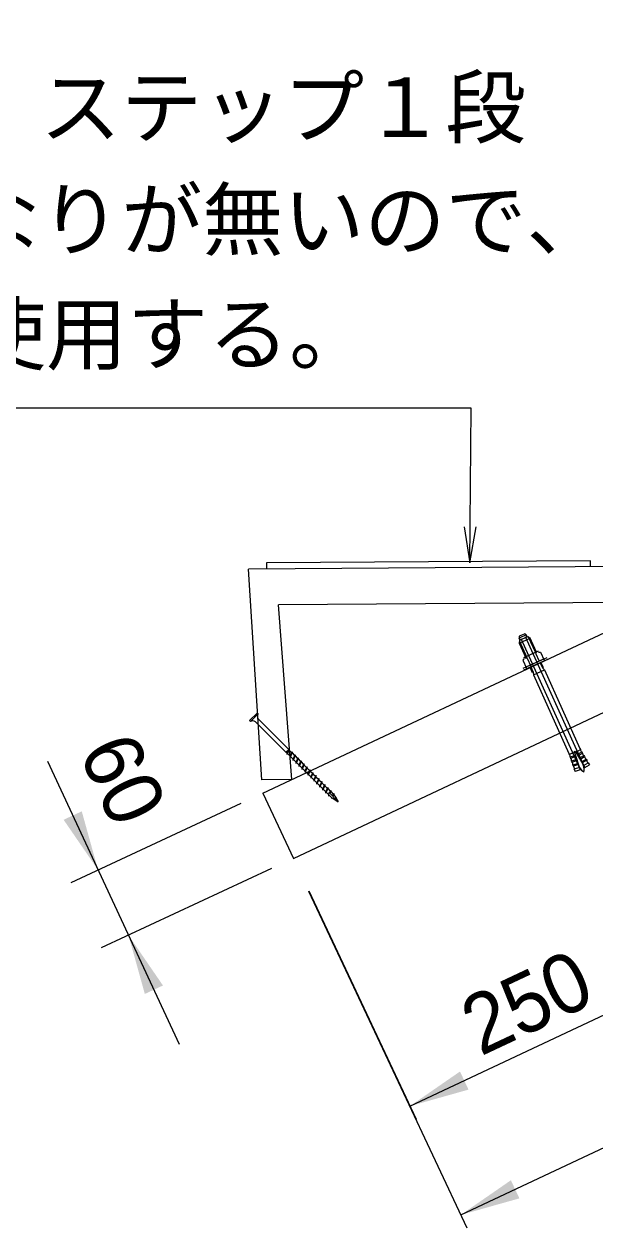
# Model space of a CAD drawing. Units: millimetres at full size, sheet at 1:20. Extents: x 200 to 8200, y 200 to 5740.
# Drawn here: x 968 to 1444, y 1017 to 2020 of the extents above; entities that cross this region are included whole.
import ezdxf
from ezdxf.enums import TextEntityAlignment as Align

# ---------------------------------------------------------------- set-up
doc = ezdxf.new("R2010")
doc.units = ezdxf.units.MM
doc.header["$LTSCALE"] = 20
for name, color, linetype, lineweight in [('コーススレッド', 7, 'Continuous', 18), ('ホールインアンカー', 7, 'Continuous', 18), ('寸法', 7, 'Continuous', 13), ('引出線', 7, 'Continuous', 13), ('文字', 7, 'Continuous', 13), ('角材', 7, 'Continuous', 18), ('階段本体', 7, 'Continuous', 18)]:
    doc.layers.add(name, color=color, linetype=linetype, lineweight=lineweight)
doc.styles.add('ＭＳ Ｐゴシック', font='')
doc.styles.get('ＭＳ Ｐゴシック').set_extended_font_data('MS PGothic')

# ---------------------------------------------------------------- blocks, each defined once
blk = doc.blocks.new('filled_arrow')
at = {"color": 0, "linetype": 'Continuous', "lineweight": -2}
blk.add_solid([(7.5, 1.25), (0, 0), (7.5, -1.25)], dxfattribs=at)
blk = doc.blocks.new('open_arrow')
at = {"color": 0, "linetype": 'Continuous', "lineweight": -2}
blk.add_lwpolyline([(7.5, 1.25), (0, 0), (7.5, -1.25)], dxfattribs=at)

msp = doc.modelspace()

# ---------------------------------------------------------------- linework, layer by layer
at = {"layer": 'コーススレッド'}
for p, q in [((1162.45, 1445.82), (1156.09, 1439.46)), ((1163.16, 1445.12), (1156.79, 1438.75)), ((1162.45, 1445.82), (1163.16, 1445.12)), ((1156.09, 1439.46), (1156.79, 1438.75)), ((1160.89, 1438.61), (1186.35, 1413.16)), ((1163.3, 1441.02), (1188.75, 1415.56)), ((1186.35, 1413.16), (1188.75, 1415.56)), ((1189.14, 1415.95), (1187.2, 1411.53)), ((1188.75, 1415.56), (1187.33, 1412.46)), ((1189.01, 1415.02), (1187.71, 1412.08)), ((1189.14, 1415.95), (1188.75, 1415.56)), ((1189.14, 1415.95), (1189.01, 1415.02)), ((1189.01, 1415.02), (1191.1, 1412.93)), ((1186.35, 1413.16), (1186.63, 1413.16)), ((1186.63, 1413.16), (1187.33, 1412.46)), ((1187.33, 1412.46), (1187.2, 1411.53)), ((1187.2, 1411.53), (1187.94, 1411.85)), ((1187.71, 1412.08), (1189.81, 1409.98)), ((1191.62, 1413.47), (1189.67, 1409.05)), ((1189.81, 1409.98), (1189.67, 1409.05)), ((1189.67, 1409.05), (1190.41, 1409.38)), ((1191.1, 1412.93), (1189.81, 1409.98)), ((1191.48, 1412.55), (1190.19, 1409.6)), ((1190.19, 1409.6), (1192.28, 1407.51)), ((1190.88, 1413.15), (1191.62, 1413.47)), ((1191.62, 1413.47), (1191.48, 1412.55)), ((1191.48, 1412.55), (1193.58, 1410.45)), ((1194.09, 1411), (1192.15, 1406.58)), ((1192.28, 1407.51), (1192.15, 1406.58)), ((1192.15, 1406.58), (1192.88, 1406.9)), ((1193.58, 1410.45), (1192.28, 1407.51)), ((1193.96, 1410.07), (1192.66, 1407.13)), ((1192.66, 1407.13), (1194.76, 1405.03)), ((1193.36, 1410.67), (1194.09, 1411)), ((1194.09, 1411), (1193.96, 1410.07)), ((1193.96, 1410.07), (1196.05, 1407.98)), ((1196.57, 1408.52), (1194.62, 1404.1)), ((1194.76, 1405.03), (1194.62, 1404.1)), ((1194.62, 1404.1), (1195.36, 1404.43)), ((1196.05, 1407.98), (1194.76, 1405.03)), ((1196.43, 1407.6), (1195.14, 1404.65)), ((1195.14, 1404.65), (1197.23, 1402.56)), ((1195.83, 1408.2), (1196.57, 1408.52)), ((1196.57, 1408.52), (1196.43, 1407.6)), ((1196.43, 1407.6), (1198.53, 1405.5)), ((1199.04, 1406.05), (1197.1, 1401.63)), ((1198.53, 1405.5), (1197.23, 1402.56)), ((1198.91, 1405.12), (1197.61, 1402.18)), ((1198.31, 1405.72), (1199.04, 1406.05)), ((1199.04, 1406.05), (1198.91, 1405.12)), ((1198.91, 1405.12), (1201, 1403.03)), ((1197.23, 1402.56), (1197.1, 1401.63)), ((1197.1, 1401.63), (1197.83, 1401.95)), ((1197.61, 1402.18), (1199.71, 1400.08)), ((1201.52, 1403.57), (1199.57, 1399.15)), ((1199.71, 1400.08), (1199.57, 1399.15)), ((1199.57, 1399.15), (1200.31, 1399.48)), ((1201, 1403.03), (1199.71, 1400.08)), ((1201.38, 1402.65), (1200.09, 1399.7)), ((1200.09, 1399.7), (1202.18, 1397.61)), ((1200.78, 1403.25), (1201.52, 1403.57)), ((1201.52, 1403.57), (1201.38, 1402.65)), ((1201.38, 1402.65), (1203.48, 1400.55)), ((1203.99, 1401.1), (1202.05, 1396.68)), ((1202.18, 1397.61), (1202.05, 1396.68)), ((1202.05, 1396.68), (1202.78, 1397)), ((1203.48, 1400.55), (1202.18, 1397.61)), ((1203.86, 1400.17), (1202.56, 1397.23)), ((1202.56, 1397.23), (1204.66, 1395.13)), ((1203.26, 1400.78), (1203.99, 1401.1)), ((1203.99, 1401.1), (1203.86, 1400.17)), ((1203.86, 1400.17), (1205.95, 1398.08)), ((1206.47, 1398.62), (1204.52, 1394.2)), ((1204.66, 1395.13), (1204.52, 1394.2)), ((1204.52, 1394.2), (1205.26, 1394.53)), ((1205.95, 1398.08), (1204.66, 1395.13)), ((1206.33, 1397.7), (1205.04, 1394.75)), ((1205.04, 1394.75), (1207.13, 1392.66)), ((1205.73, 1398.3), (1206.47, 1398.62)), ((1206.47, 1398.62), (1206.33, 1397.7)), ((1206.33, 1397.7), (1208.43, 1395.6)), ((1208.94, 1396.15), (1207, 1391.73)), ((1208.43, 1395.6), (1207.13, 1392.66)), ((1208.81, 1395.22), (1207.51, 1392.28)), ((1208.21, 1395.83), (1208.94, 1396.15)), ((1208.94, 1396.15), (1208.81, 1395.22)), ((1208.81, 1395.22), (1210.9, 1393.13)), ((1211.42, 1393.67), (1209.47, 1389.26)), ((1210.68, 1393.35), (1211.42, 1393.67)), ((1211.42, 1393.67), (1211.28, 1392.75)), ((1207.13, 1392.66), (1207, 1391.73)), ((1207, 1391.73), (1207.73, 1392.05)), ((1207.51, 1392.28), (1209.61, 1390.18)), ((1209.61, 1390.18), (1209.47, 1389.26)), ((1209.47, 1389.26), (1210.21, 1389.58)), ((1210.9, 1393.13), (1209.61, 1390.18)), ((1211.28, 1392.75), (1209.99, 1389.8)), ((1209.99, 1389.8), (1212.08, 1387.71)), ((1211.28, 1392.75), (1213.38, 1390.65)), ((1213.89, 1391.2), (1211.95, 1386.78)), ((1212.08, 1387.71), (1211.95, 1386.78)), ((1211.95, 1386.78), (1212.68, 1387.1)), ((1213.38, 1390.65), (1212.08, 1387.71)), ((1213.76, 1390.27), (1212.46, 1387.33)), ((1212.46, 1387.33), (1214.56, 1385.23)), ((1213.16, 1390.88), (1213.89, 1391.2)), ((1213.89, 1391.2), (1213.76, 1390.27)), ((1213.76, 1390.27), (1215.85, 1388.18)), ((1216.37, 1388.72), (1214.42, 1384.31)), ((1214.56, 1385.23), (1214.42, 1384.31)), ((1214.42, 1384.31), (1215.16, 1384.63)), ((1215.85, 1388.18), (1214.56, 1385.23)), ((1216.23, 1387.8), (1214.94, 1384.85)), ((1214.94, 1384.85), (1217.03, 1382.76)), ((1215.63, 1388.4), (1216.37, 1388.72)), ((1216.37, 1388.72), (1216.23, 1387.8)), ((1216.23, 1387.8), (1218.33, 1385.7)), ((1218.84, 1386.25), (1216.9, 1381.83)), ((1218.33, 1385.7), (1217.03, 1382.76)), ((1218.71, 1385.32), (1217.41, 1382.38)), ((1218.11, 1385.93), (1218.84, 1386.25)), ((1218.84, 1386.25), (1218.71, 1385.32)), ((1218.71, 1385.32), (1220.8, 1383.23)), ((1221.32, 1383.78), (1219.37, 1379.36)), ((1220.58, 1383.45), (1221.32, 1383.78)), ((1221.32, 1383.78), (1221.18, 1382.85)), ((1217.03, 1382.76), (1216.9, 1381.83)), ((1216.9, 1381.83), (1217.63, 1382.15)), ((1217.41, 1382.38), (1219.51, 1380.28)), ((1219.51, 1380.28), (1219.37, 1379.36)), ((1219.37, 1379.36), (1220.11, 1379.68)), ((1220.8, 1383.23), (1219.51, 1380.28)), ((1221.18, 1382.85), (1219.89, 1379.9)), ((1219.89, 1379.9), (1221.98, 1377.81)), ((1221.18, 1382.85), (1223.28, 1380.75)), ((1221.98, 1377.81), (1221.85, 1376.88)), ((1221.85, 1376.88), (1222.58, 1377.2)), ((1221.98, 1377.81), (1222.29, 1379.62)), ((1229.98, 1371.93), (1222.29, 1379.62)), ((1222.58, 1377.2), (1224.24, 1375.55)), ((1223.28, 1380.75), (1222.63, 1379.28)), ((1223.79, 1381.3), (1222.82, 1379.09)), ((1223.66, 1380.37), (1223.01, 1378.9)), ((1223.05, 1380.98), (1223.79, 1381.3)), ((1223.79, 1381.3), (1223.66, 1380.37)), ((1223.66, 1380.37), (1225.75, 1378.28)), ((1224.24, 1375.55), (1224.48, 1375.4)), ((1224.48, 1375.4), (1224.4, 1374.84)), ((1224.4, 1374.84), (1224.99, 1375.08)), ((1224.91, 1375.13), (1227.07, 1373.76)), ((1225.75, 1378.28), (1225.1, 1376.81)), ((1226.27, 1378.83), (1225.25, 1376.66)), ((1226.13, 1377.9), (1225.48, 1376.43)), ((1225.53, 1378.5), (1226.27, 1378.83)), ((1226.27, 1378.83), (1226.13, 1377.9)), ((1226.13, 1377.9), (1226.36, 1377.67)), ((1226.36, 1377.67), (1227.79, 1375.4)), ((1227.07, 1373.44), (1227.07, 1373.76)), ((1227.07, 1373.44), (1227.4, 1373.56)), ((1227.3, 1373.62), (1229.98, 1371.93)), ((1227.79, 1375.4), (1227.4, 1374.51)), ((1228.04, 1375.65), (1227.5, 1374.41)), ((1227.97, 1375.12), (1227.6, 1374.31)), ((1227.72, 1375.51), (1228.04, 1375.65)), ((1228.04, 1375.65), (1227.97, 1375.12)), ((1227.97, 1375.12), (1229.98, 1371.93))]:
    msp.add_line(p, q, dxfattribs=at)
for centre, radius, start, end in [((1166.44, 1443.18), 3.82, 149.45494, 214.49492), ((1158.73, 1435.39), 3.88, 56.13472, 119.91541)]:
    msp.add_arc(centre, radius, start, end, dxfattribs=at)
at = {"layer": 'ホールインアンカー'}
for p, q in [((1380.61, 1504.11), (1389.73, 1508.2)), ((1380.84, 1506.4), (1380.61, 1504.11)), ((1380.61, 1504.11), (1386.14, 1491.77)), ((1386.58, 1510.95), (1380.65, 1508.29)), ((1381.28, 1506.87), (1380.65, 1508.29)), ((1380.77, 1505.72), (1386.88, 1492.1)), ((1380.84, 1506.4), (1387.86, 1509.55)), ((1381.01, 1509.98), (1385.07, 1511.81)), ((1381.61, 1506.75), (1387.09, 1509.2)), ((1382.08, 1507.91), (1430.05, 1401.89)), ((1385.72, 1509.56), (1433.69, 1403.54)), ((1387.21, 1509.53), (1386.58, 1510.95)), ((1387.86, 1509.55), (1389.73, 1508.2)), ((1387.96, 1509.92), (1394.11, 1496.32)), ((1389.28, 1508.97), (1394.85, 1496.65)), ((1396.45, 1497.37), (1384.15, 1491.81)), ((1394.3, 1495.56), (1397.28, 1488.97)), ((1396.86, 1496.57), (1398.39, 1496.42)), ((1398.39, 1496.42), (1401.35, 1489.82)), ((1403.62, 1491.84), (1383.57, 1482.77)), ((1384.54, 1491.05), (1383.64, 1489.8)), ((1383.64, 1489.8), (1386.6, 1483.2)), ((1404.23, 1490.49), (1384.18, 1481.42)), ((1400.96, 1490.63), (1386.23, 1483.97)), ((1387.33, 1491.46), (1390.28, 1484.86)), ((1389.65, 1483.9), (1391.58, 1479.62)), ((1390.39, 1484.23), (1392.32, 1479.95)), ((1398.02, 1487.68), (1399.95, 1483.41)), ((1398.76, 1488.02), (1400.69, 1483.74)), ((1392.32, 1479.95), (1392.19, 1479.56)), ((1392.19, 1479.56), (1392.53, 1477.54)), ((1392.53, 1477.54), (1401.64, 1481.66)), ((1392.53, 1477.54), (1422.12, 1412.12)), ((1399.95, 1483.41), (1400.34, 1483.24)), ((1400.34, 1483.24), (1401.64, 1481.66)), ((1401.64, 1481.66), (1431.24, 1416.24)), ((1426.31, 1413.78), (1427.23, 1414.19)), ((1426.31, 1413.78), (1431.47, 1398.63)), ((1427.23, 1414.19), (1435.2, 1400.32)), ((1427.72, 1413.32), (1431.62, 1415.56)), ((1431.24, 1416.24), (1431.62, 1415.56)), ((1422.12, 1412.12), (1422.38, 1411.38)), ((1426.64, 1412.83), (1422.38, 1411.38)), ((1427.44, 1410.46), (1423.18, 1409.01)), ((1423.18, 1409.01), (1423.5, 1408.07)), ((1427.76, 1409.51), (1423.5, 1408.07)), ((1428.57, 1407.15), (1424.31, 1405.7)), ((1424.31, 1405.7), (1424.63, 1404.75)), ((1428.89, 1406.2), (1424.63, 1404.75)), ((1429.7, 1403.83), (1425.44, 1402.39)), ((1428.97, 1411.15), (1432.87, 1413.4)), ((1429.47, 1410.29), (1433.37, 1412.53)), ((1430.71, 1408.12), (1434.62, 1410.36)), ((1431.21, 1407.25), (1435.11, 1409.5)), ((1432.46, 1405.08), (1436.36, 1407.33)), ((1432.87, 1413.4), (1433.37, 1412.53)), ((1432.96, 1404.22), (1436.86, 1406.46)), ((1434.2, 1402.05), (1438.11, 1404.29)), ((1434.62, 1410.36), (1435.11, 1409.5)), ((1436.36, 1407.33), (1436.86, 1406.46)), ((1438.11, 1404.29), (1439.1, 1402.56)), ((1425.44, 1402.39), (1425.76, 1401.44)), ((1430.02, 1402.89), (1425.76, 1401.44)), ((1430.82, 1400.52), (1426.56, 1399.07)), ((1426.56, 1399.07), (1427.21, 1397.18)), ((1431.47, 1398.63), (1427.21, 1397.18)), ((1435.2, 1400.32), (1439.1, 1402.56))]:
    msp.add_line(p, q, dxfattribs=at)
for centre, radius, start, end in [((1384.15, 1508.43), 3.5, 153.66239, 182.35795), ((1381.51, 1506.98), 0.25, 204.14473, 294.14473), ((1384.15, 1508.43), 3.5, 45.93152, 74.62708), ((1386.98, 1509.43), 0.25, 294.14473, 24.14473), ((1397.07, 1494.32), 3.04, 114.33104, 156.04137), ((1386.41, 1488.56), 3.04, 72.4481, 114.15843), ((1434.38, 1415.7), 2.75, 182.90741, 236.89034), ((1420.46, 1409.4), 2.75, 351.79912, 45.78206), ((1421.58, 1406.09), 2.75, 351.79912, 45.78206), ((1422.71, 1402.78), 2.75, 351.79912, 45.78206), ((1436.12, 1412.67), 2.75, 182.90741, 236.89034), ((1437.86, 1409.63), 2.75, 182.90741, 236.89034), ((1439.61, 1406.6), 2.75, 182.90741, 236.89034), ((1423.84, 1399.46), 2.75, 351.79912, 45.78206), ((1440.98, 1406.84), 12, 204.34473, 212.70968), ((1440.98, 1406.84), 12, 212.70968, 237.90204), ((1422.76, 1398.59), 12, 15.97979, 24.34473), ((1422.76, 1398.59), 12, 350.78742, 15.97979)]:
    msp.add_arc(centre, radius, start, end, dxfattribs=at)
at = {"layer": '寸法', "lineweight": 18}
for p, q in [((1332.02, 1027.88), (3594.43, 2092.08)), ((1205.18, 1297.54), (1337.13, 1017.02)), ((1205.36, 1297.62), (1294.74, 1107.59)), ((1289.63, 1118.45), (1515.5, 1224.69))]:
    msp.add_line(p, q, dxfattribs=at)
at = {"layer": '寸法'}
for p, q in [((987.63, 1405.74), (1097.51, 1170.1)), ((1148.93, 1370.61), (1007.23, 1304.54)), ((1174.28, 1316.24), (1032.59, 1250.16))]:
    msp.add_line(p, q, dxfattribs=at)
at = {"layer": '引出線'}
msp.add_lwpolyline([(1339.51, 1570.93), (1340.69, 1699.72), (332.24, 1699.72), (312.24, 1699.72)], dxfattribs=at)
at = {"layer": '角材'}
for p, q in [((1167.05, 1379.07), (4001.03, 2711.87)), ((1192.59, 1324.77), (4026.56, 2657.57)), ((1167.05, 1379.07), (1192.59, 1324.77))]:
    msp.add_line(p, q, dxfattribs=at)
at = {"layer": '階段本体'}
for p, q in [((1480.09, 1567.87), (1155.1, 1565.69)), ((1166.28, 1390.2), (1155.1, 1565.69)), ((1440.06, 1572.61), (1170.06, 1570.79)), ((1170.06, 1570.79), (1170.1, 1565.79)), ((1440.09, 1567.61), (1440.06, 1572.61)), ((1505.29, 1538.04), (1180.3, 1535.86)), ((1191.28, 1390.36), (1180.3, 1535.86)), ((1191.28, 1390.36), (1166.28, 1390.2))]:
    msp.add_line(p, q, dxfattribs=at)

# ---------------------------------------------------------------- block references
at = {"layer": '寸法', "xscale": 6.67, "yscale": 6.67}
for p, rotation in [((1029.89, 1315.11), 115), ((1055.24, 1260.73), 295)]:
    msp.add_blockref('filled_arrow', p, dxfattribs=dict(at, rotation=rotation))
at = {"layer": '寸法', "lineweight": 18, "xscale": 6.67, "yscale": 6.67, "rotation": 25.2}
for p in [(1289.63, 1118.45), (1332.02, 1027.88)]:
    msp.add_blockref('filled_arrow', p, dxfattribs=at)
at = {"layer": '引出線', "xscale": 4, "yscale": 4, "rotation": 89.5}
msp.add_blockref('open_arrow', (1339.51, 1570.93), dxfattribs=at)

# ---------------------------------------------------------------- texts
at = {"layer": '寸法', "style": 'ＭＳ Ｐゴシック'}
for s, rotation, p in [('60', 295, (1050.8, 1390.86)), ('250', 25.191, (1386.82, 1205.06))]:
    msp.add_text(s, height=49.49, rotation=rotation, dxfattribs=at).set_placement(p, align=Align.MIDDLE_CENTER)
at = {"layer": '文字', "style": 'ＭＳ Ｐゴシック'}
for s, p in [('15°から30°の場合は、ステップ１段', (313.16, 1910.72)), ('目に本体どうしの重なりが無いので、', (306.62, 1817.16)), ('プラス5°用の本体を使用する。', (317.14, 1721.9))]:
    msp.add_text(s, height=49.49, dxfattribs=at).set_placement(p, align=Align.BOTTOM_LEFT)

doc.saveas('drawing.dxf')
